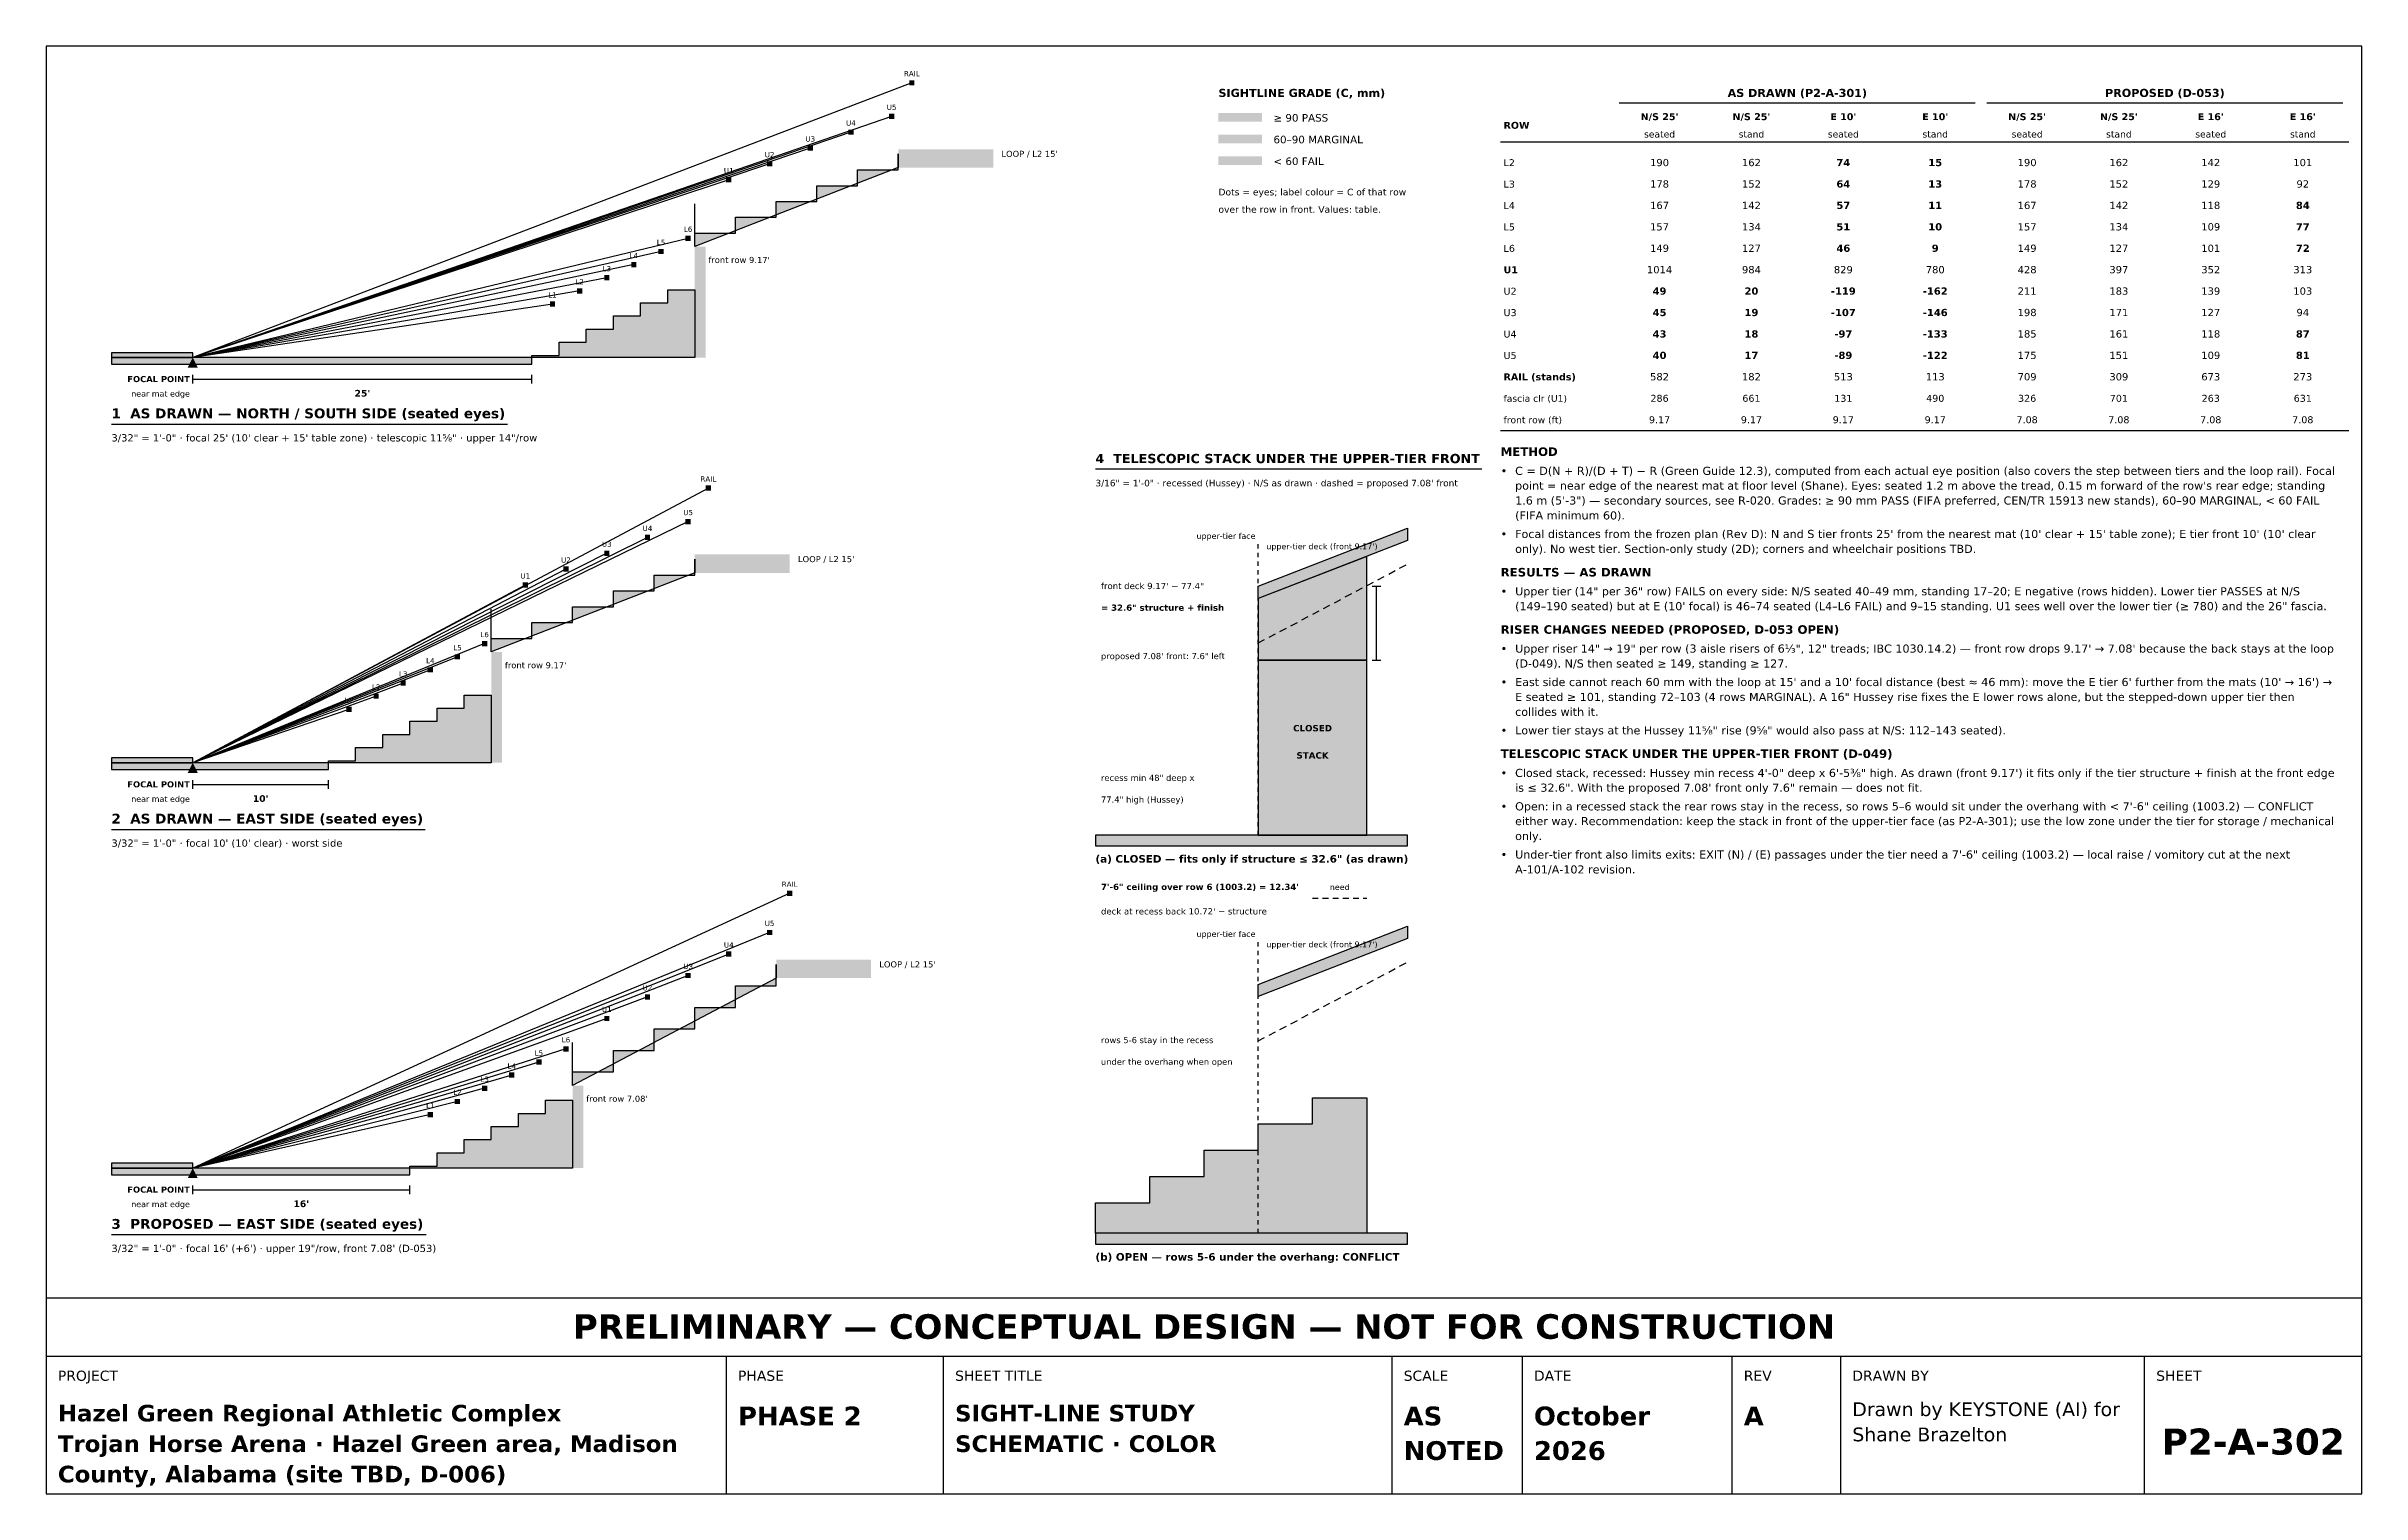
# Model space of a CAD drawing. Header units: inches. Extents: x 0.5 to 16.5, y 0.5 to 10.5.
import ezdxf
from ezdxf.enums import TextEntityAlignment as Align

# ---------------------------------------------------------------- set-up
doc = ezdxf.new("R2010")
doc.units = ezdxf.units.IN
doc.header["$MEASUREMENT"] = 0
for name, color, linetype in [('A-ANNO-TEXT', 7, 'Continuous'), ('A-SITE-CUTL', 7, 'Continuous'), ('A-SITE-FILL', 7, 'Continuous'), ('A-SITE-IDEN', 7, 'Continuous'), ('A-SITE-SLIN', 7, 'Continuous'), ('G-ANNO-TTLB', 7, 'Continuous')]:
    doc.layers.add(name, color=color, linetype=linetype)
doc.styles.add('KS-BOLD', font='DejaVuSans-Bold.ttf')
doc.styles.add('KS-REG', font='DejaVuSans.ttf')

msp = doc.modelspace()

# ---------------------------------------------------------------- hatches: boundary and pattern name
at = {"layer": 'A-SITE-CUTL', "true_color": 0xa7b3c3}
for points in [[(4.981, 9.209), (5.262, 9.209), (5.262, 9.319), (5.544, 9.319), (5.544, 9.428), (5.825, 9.428), (5.825, 9.537), (6.106, 9.537), (6.106, 9.647), (6.387, 9.647), (6.387, 9.756), (6.387, 9.662), (4.981, 9.116)], [(8.875, 6.769), (9.906, 7.17), (9.906, 7.085), (8.875, 6.684)], [(3.575, 6.409), (3.856, 6.409), (3.856, 6.519), (4.137, 6.519), (4.137, 6.628), (4.419, 6.628), (4.419, 6.737), (4.7, 6.737), (4.7, 6.847), (4.981, 6.847), (4.981, 6.956), (4.981, 6.862), (3.575, 6.316)], [(8.875, 4.019), (9.906, 4.42), (9.906, 4.335), (8.875, 3.934)], [(4.137, 3.414), (4.419, 3.414), (4.419, 3.562), (4.7, 3.562), (4.7, 3.711), (4.981, 3.711), (4.981, 3.859), (5.262, 3.859), (5.262, 4.008), (5.544, 4.008), (5.544, 4.156), (5.544, 4.062), (4.137, 3.32)]]:
    msp.add_hatch(color=7, dxfattribs=at).paths.add_polyline_path(points)
at = {"layer": 'A-SITE-CUTL', "true_color": 0x3c3c3c}
for points in [[(6.387, 9.662), (7.044, 9.662), (7.044, 9.756), (6.387, 9.756)], [(4.981, 8.35), (5.056, 8.35), (5.056, 9.116), (4.981, 9.116)], [(4.981, 6.862), (5.637, 6.862), (5.637, 6.956), (4.981, 6.956)], [(3.575, 5.55), (3.65, 5.55), (3.65, 6.316), (3.575, 6.316)], [(5.544, 4.062), (6.2, 4.062), (6.2, 4.156), (5.544, 4.156)], [(4.137, 2.75), (4.212, 2.75), (4.212, 3.32), (4.137, 3.32)]]:
    msp.add_hatch(color=7, dxfattribs=at).paths.add_polyline_path(points)
at = {"layer": 'A-SITE-CUTL', "true_color": 0xd88a8a}
for points in [[(3.856, 8.35), (3.856, 8.364), (4.044, 8.364), (4.044, 8.455), (4.231, 8.455), (4.231, 8.546), (4.419, 8.546), (4.419, 8.637), (4.606, 8.637), (4.606, 8.727), (4.794, 8.727), (4.794, 8.818), (4.981, 8.818), (4.981, 8.35)], [(2.45, 5.55), (2.45, 5.564), (2.637, 5.564), (2.637, 5.655), (2.825, 5.655), (2.825, 5.746), (3.012, 5.746), (3.012, 5.837), (3.2, 5.837), (3.2, 5.927), (3.387, 5.927), (3.387, 6.018), (3.575, 6.018), (3.575, 5.55)], [(3.012, 2.75), (3.012, 2.764), (3.2, 2.764), (3.2, 2.855), (3.387, 2.855), (3.387, 2.946), (3.575, 2.946), (3.575, 3.037), (3.762, 3.037), (3.762, 3.127), (3.95, 3.127), (3.95, 3.218), (4.137, 3.218), (4.137, 2.75)], [(7.75, 2.3), (7.75, 2.51), (8.125, 2.51), (8.125, 2.691), (8.5, 2.691), (8.5, 2.873), (8.875, 2.873), (8.875, 3.055), (9.25, 3.055), (9.25, 3.236), (9.625, 3.236), (9.625, 2.3)]]:
    msp.add_hatch(color=7, dxfattribs=at).paths.add_polyline_path(points)
at = {"layer": 'A-SITE-CUTL', "true_color": 0xb9b9b9}
msp.add_hatch(color=7, dxfattribs=at).paths.add_polyline_path([(8.875, 5.05), (9.625, 5.05), (9.625, 6.259), (8.875, 6.259)])
at = {"layer": 'A-SITE-FILL', "true_color": 0xc8693a}
for points in [[(6.387, 9.756), (7.044, 9.756), (7.044, 9.789), (6.387, 9.789)], [(4.981, 6.956), (5.637, 6.956), (5.637, 6.989), (4.981, 6.989)], [(5.544, 4.156), (6.2, 4.156), (6.2, 4.189), (5.544, 4.189)]]:
    msp.add_hatch(color=7, dxfattribs=at).paths.add_polyline_path(points)
at = {"layer": 'A-SITE-FILL', "true_color": 0xc9a227}
for points in [[(0.95, 8.35), (1.512, 8.35), (1.512, 8.383), (0.95, 8.383)], [(0.95, 5.55), (1.512, 5.55), (1.512, 5.583), (0.95, 5.583)], [(0.95, 2.75), (1.512, 2.75), (1.512, 2.783), (0.95, 2.783)]]:
    msp.add_hatch(color=7, dxfattribs=at).paths.add_polyline_path(points)
at = {"layer": 'A-SITE-FILL', "true_color": 0xd9b77e}
for points in [[(0.95, 8.303), (3.856, 8.303), (3.856, 8.35), (0.95, 8.35)], [(0.95, 5.503), (2.45, 5.503), (2.45, 5.55), (0.95, 5.55)], [(7.75, 4.975), (9.906, 4.975), (9.906, 5.05), (7.75, 5.05)], [(0.95, 2.703), (3.012, 2.703), (3.012, 2.75), (0.95, 2.75)], [(7.75, 2.225), (9.906, 2.225), (9.906, 2.3), (7.75, 2.3)]]:
    msp.add_hatch(color=7, dxfattribs=at).paths.add_polyline_path(points)
at = {"layer": 'A-SITE-FILL', "true_color": 0xf3d9a4}
msp.add_hatch(color=7, dxfattribs=at).paths.add_polyline_path([(8.875, 6.259), (9.625, 6.259), (9.625, 6.976), (8.875, 6.684)])
at = {"layer": 'A-SITE-SLIN', "true_color": 0x2b2b2b}
for points in [[(6.463, 10.23), (6.499, 10.23), (6.499, 10.266), (6.463, 10.266)], [(8.6, 9.98), (8.9, 9.98), (8.9, 10.04), (8.6, 10.04)], [(5.198, 9.56), (5.234, 9.56), (5.234, 9.596), (5.198, 9.596)], [(4.917, 9.155), (4.953, 9.155), (4.953, 9.191), (4.917, 9.191)], [(4.542, 8.974), (4.578, 8.974), (4.578, 9.01), (4.542, 9.01)], [(4.73, 9.064), (4.766, 9.064), (4.766, 9.1), (4.73, 9.1)], [(4.167, 8.792), (4.203, 8.792), (4.203, 8.828), (4.167, 8.828)], [(4.355, 8.883), (4.391, 8.883), (4.391, 8.919), (4.355, 8.919)], [(3.98, 8.701), (4.016, 8.701), (4.016, 8.737), (3.98, 8.737)], [(5.057, 7.43), (5.093, 7.43), (5.093, 7.466), (5.057, 7.466)], [(3.792, 6.76), (3.828, 6.76), (3.828, 6.796), (3.792, 6.796)], [(2.573, 5.901), (2.609, 5.901), (2.609, 5.937), (2.573, 5.937)], [(5.619, 4.63), (5.655, 4.63), (5.655, 4.666), (5.619, 4.666)], [(5.48, 4.359), (5.516, 4.359), (5.516, 4.395), (5.48, 4.395)], [(5.198, 4.21), (5.234, 4.21), (5.234, 4.246), (5.198, 4.246)], [(4.917, 4.062), (4.953, 4.062), (4.953, 4.098), (4.917, 4.098)], [(4.636, 3.914), (4.672, 3.914), (4.672, 3.95), (4.636, 3.95)], [(4.355, 3.765), (4.391, 3.765), (4.391, 3.801), (4.355, 3.801)], [(4.073, 3.555), (4.109, 3.555), (4.109, 3.591), (4.073, 3.591)], [(3.698, 3.374), (3.734, 3.374), (3.734, 3.41), (3.698, 3.41)], [(3.886, 3.464), (3.922, 3.464), (3.922, 3.5), (3.886, 3.5)], [(3.323, 3.192), (3.359, 3.192), (3.359, 3.228), (3.323, 3.228)], [(3.511, 3.283), (3.547, 3.283), (3.547, 3.319), (3.511, 3.319)], [(3.136, 3.101), (3.172, 3.101), (3.172, 3.137), (3.136, 3.137)]]:
    msp.add_hatch(color=7, dxfattribs=at).paths.add_polyline_path(points)
at = {"layer": 'A-SITE-SLIN', "true_color": 0xcc0000}
for points in [[(6.042, 9.889), (6.078, 9.889), (6.078, 9.925), (6.042, 9.925)], [(6.323, 9.998), (6.359, 9.998), (6.359, 10.034), (6.323, 10.034)], [(5.761, 9.779), (5.797, 9.779), (5.797, 9.815), (5.761, 9.815)], [(5.48, 9.67), (5.516, 9.67), (5.516, 9.706), (5.48, 9.706)], [(8.6, 9.68), (8.9, 9.68), (8.9, 9.74), (8.6, 9.74)], [(1.477, 8.28), (1.547, 8.28), (1.512, 8.35)], [(4.917, 7.198), (4.953, 7.198), (4.953, 7.234), (4.917, 7.234)], [(4.636, 7.089), (4.672, 7.089), (4.672, 7.125), (4.636, 7.125)], [(4.073, 6.87), (4.109, 6.87), (4.109, 6.906), (4.073, 6.906)], [(4.355, 6.979), (4.391, 6.979), (4.391, 7.015), (4.355, 7.015)], [(3.323, 6.264), (3.359, 6.264), (3.359, 6.3), (3.323, 6.3)], [(3.511, 6.355), (3.547, 6.355), (3.547, 6.391), (3.511, 6.391)], [(3.136, 6.174), (3.172, 6.174), (3.172, 6.21), (3.136, 6.21)], [(1.477, 5.48), (1.547, 5.48), (1.512, 5.55)], [(1.477, 2.68), (1.547, 2.68), (1.512, 2.75)]]:
    msp.add_hatch(color=7, dxfattribs=at).paths.add_polyline_path(points)
at = {"layer": 'A-SITE-SLIN', "true_color": 0xd9822b}
for points in [[(8.6, 9.83), (8.9, 9.83), (8.9, 9.89), (8.6, 9.89)], [(2.948, 6.083), (2.984, 6.083), (2.984, 6.119), (2.948, 6.119)], [(2.761, 5.992), (2.797, 5.992), (2.797, 6.028), (2.761, 6.028)]]:
    msp.add_hatch(color=7, dxfattribs=at).paths.add_polyline_path(points)

# ---------------------------------------------------------------- linework, layer by layer
at = {"layer": 'A-ANNO-TEXT'}
for p, q in [((11.37, 10.11), (13.83, 10.11)), ((13.91, 10.11), (16.37, 10.11)), ((10.55, 9.84), (16.41, 9.84)), ((0.95, 7.89), (3.688, 7.89)), ((10.55, 7.846), (16.41, 7.846)), ((7.75, 7.58), (10.419, 7.58)), ((0.95, 5.09), (3.119, 5.09)), ((0.95, 2.29), (3.124, 2.29))]:
    msp.add_line(p, q, dxfattribs=at)
at = {"layer": 'A-SITE-CUTL'}
for p, q in [((4.981, 9.209), (4.981, 9.412)), ((3.575, 6.409), (3.575, 6.612)), ((4.137, 3.414), (4.137, 3.617))]:
    msp.add_line(p, q, dxfattribs=at)
for points in [[(4.981, 9.209), (5.262, 9.209), (5.262, 9.319), (5.544, 9.319), (5.544, 9.428), (5.825, 9.428), (5.825, 9.537), (6.106, 9.537), (6.106, 9.647), (6.387, 9.647), (6.387, 9.756), (6.387, 9.662), (4.981, 9.116)], [(3.856, 8.35), (3.856, 8.364), (4.044, 8.364), (4.044, 8.455), (4.231, 8.455), (4.231, 8.546), (4.419, 8.546), (4.419, 8.637), (4.606, 8.637), (4.606, 8.727), (4.794, 8.727), (4.794, 8.818), (4.981, 8.818), (4.981, 8.35)], [(8.875, 6.769), (9.906, 7.17), (9.906, 7.085), (8.875, 6.684)], [(3.575, 6.409), (3.856, 6.409), (3.856, 6.519), (4.137, 6.519), (4.137, 6.628), (4.419, 6.628), (4.419, 6.737), (4.7, 6.737), (4.7, 6.847), (4.981, 6.847), (4.981, 6.956), (4.981, 6.862), (3.575, 6.316)], [(8.875, 5.05), (9.625, 5.05), (9.625, 6.259), (8.875, 6.259)], [(2.45, 5.55), (2.45, 5.564), (2.637, 5.564), (2.637, 5.655), (2.825, 5.655), (2.825, 5.746), (3.012, 5.746), (3.012, 5.837), (3.2, 5.837), (3.2, 5.927), (3.387, 5.927), (3.387, 6.018), (3.575, 6.018), (3.575, 5.55)], [(8.875, 4.019), (9.906, 4.42), (9.906, 4.335), (8.875, 3.934)], [(4.137, 3.414), (4.419, 3.414), (4.419, 3.562), (4.7, 3.562), (4.7, 3.711), (4.981, 3.711), (4.981, 3.859), (5.262, 3.859), (5.262, 4.008), (5.544, 4.008), (5.544, 4.156), (5.544, 4.062), (4.137, 3.32)], [(3.012, 2.75), (3.012, 2.764), (3.2, 2.764), (3.2, 2.855), (3.387, 2.855), (3.387, 2.946), (3.575, 2.946), (3.575, 3.037), (3.762, 3.037), (3.762, 3.127), (3.95, 3.127), (3.95, 3.218), (4.137, 3.218), (4.137, 2.75)], [(7.75, 2.3), (7.75, 2.51), (8.125, 2.51), (8.125, 2.691), (8.5, 2.691), (8.5, 2.873), (8.875, 2.873), (8.875, 3.055), (9.25, 3.055), (9.25, 3.236), (9.625, 3.236), (9.625, 2.3)]]:
    msp.add_lwpolyline(points, close=True, dxfattribs=at)
at = {"layer": 'A-SITE-FILL'}
for points in [[(0.95, 8.35), (1.512, 8.35), (1.512, 8.383), (0.95, 8.383)], [(0.95, 8.303), (3.856, 8.303), (3.856, 8.35), (0.95, 8.35)], [(8.875, 6.259), (9.625, 6.259), (9.625, 6.976), (8.875, 6.684)], [(0.95, 5.55), (1.512, 5.55), (1.512, 5.583), (0.95, 5.583)], [(0.95, 5.503), (2.45, 5.503), (2.45, 5.55), (0.95, 5.55)], [(7.75, 4.975), (9.906, 4.975), (9.906, 5.05), (7.75, 5.05)], [(0.95, 2.75), (1.512, 2.75), (1.512, 2.783), (0.95, 2.783)], [(0.95, 2.703), (3.012, 2.703), (3.012, 2.75), (0.95, 2.75)], [(7.75, 2.225), (9.906, 2.225), (9.906, 2.3), (7.75, 2.3)]]:
    msp.add_lwpolyline(points, close=True, dxfattribs=at)
at = {"layer": 'A-SITE-IDEN'}
for p, q in [((1.512, 8.17), (1.512, 8.23)), ((1.512, 8.2), (3.856, 8.2)), ((3.856, 8.17), (3.856, 8.23)), ((8.875, 7.03), (8.875, 7.06)), ((8.875, 6.97), (8.875, 7)), ((8.875, 6.91), (8.875, 6.94)), ((8.875, 6.85), (8.875, 6.88)), ((8.875, 6.79), (8.875, 6.82)), ((8.875, 6.73), (8.875, 6.76)), ((9.661, 6.769), (9.721, 6.769)), ((9.691, 6.259), (9.691, 6.769)), ((8.875, 6.67), (8.875, 6.7)), ((8.875, 6.61), (8.875, 6.64)), ((8.875, 6.55), (8.875, 6.58)), ((8.875, 6.49), (8.875, 6.52)), ((8.875, 6.43), (8.875, 6.46)), ((8.875, 6.37), (8.875, 6.4)), ((8.875, 6.31), (8.875, 6.34)), ((8.875, 6.25), (8.875, 6.28)), ((9.661, 6.259), (9.721, 6.259)), ((8.875, 6.19), (8.875, 6.22)), ((8.875, 6.13), (8.875, 6.16)), ((8.875, 6.07), (8.875, 6.1)), ((8.875, 6.01), (8.875, 6.04)), ((8.875, 5.95), (8.875, 5.98)), ((8.875, 5.89), (8.875, 5.92)), ((8.875, 5.83), (8.875, 5.86)), ((8.875, 5.77), (8.875, 5.8)), ((8.875, 5.71), (8.875, 5.74)), ((8.875, 5.65), (8.875, 5.68)), ((8.875, 5.59), (8.875, 5.62)), ((8.875, 5.53), (8.875, 5.56)), ((8.875, 5.47), (8.875, 5.5)), ((1.512, 5.37), (1.512, 5.43)), ((1.512, 5.4), (2.45, 5.4)), ((2.45, 5.37), (2.45, 5.43)), ((8.875, 5.41), (8.875, 5.44)), ((8.875, 5.35), (8.875, 5.38)), ((8.875, 5.29), (8.875, 5.32)), ((8.875, 5.23), (8.875, 5.26)), ((8.875, 5.17), (8.875, 5.2)), ((8.875, 5.11), (8.875, 5.14)), ((8.875, 5.05), (8.875, 5.08)), ((8.875, 4.28), (8.875, 4.31)), ((8.875, 4.22), (8.875, 4.25)), ((8.875, 4.16), (8.875, 4.19)), ((8.875, 4.1), (8.875, 4.13)), ((8.875, 4.04), (8.875, 4.07)), ((8.875, 3.98), (8.875, 4.01)), ((8.875, 3.92), (8.875, 3.95)), ((8.875, 3.86), (8.875, 3.89)), ((8.875, 3.8), (8.875, 3.83)), ((8.875, 3.74), (8.875, 3.77)), ((8.875, 3.68), (8.875, 3.71)), ((8.875, 3.62), (8.875, 3.65)), ((8.875, 3.56), (8.875, 3.59)), ((8.875, 3.5), (8.875, 3.53)), ((8.875, 3.44), (8.875, 3.47)), ((8.875, 3.38), (8.875, 3.41)), ((8.875, 3.32), (8.875, 3.35)), ((8.875, 3.26), (8.875, 3.29)), ((8.875, 3.2), (8.875, 3.23)), ((8.875, 3.14), (8.875, 3.17)), ((8.875, 3.08), (8.875, 3.11)), ((8.875, 3.02), (8.875, 3.05)), ((8.875, 2.96), (8.875, 2.99)), ((8.875, 2.9), (8.875, 2.93)), ((8.875, 2.84), (8.875, 2.87)), ((8.875, 2.78), (8.875, 2.81)), ((8.875, 2.72), (8.875, 2.75)), ((1.512, 2.57), (1.512, 2.63)), ((1.512, 2.6), (3.012, 2.6)), ((3.012, 2.57), (3.012, 2.63)), ((8.875, 2.66), (8.875, 2.69)), ((8.875, 2.6), (8.875, 2.63)), ((8.875, 2.54), (8.875, 2.57)), ((8.875, 2.48), (8.875, 2.51)), ((8.875, 2.42), (8.875, 2.45)), ((8.875, 2.36), (8.875, 2.39)), ((8.875, 2.3), (8.875, 2.33))]:
    msp.add_line(p, q, dxfattribs=at)
at = {"layer": 'A-SITE-SLIN'}
for p, q in [((6.481, 10.248), (1.512, 8.35)), ((6.341, 10.016), (1.512, 8.35)), ((6.06, 9.907), (1.512, 8.35)), ((5.779, 9.797), (1.512, 8.35)), ((5.498, 9.688), (1.512, 8.35)), ((5.216, 9.578), (1.512, 8.35)), ((4.935, 9.173), (1.512, 8.35)), ((4.748, 9.082), (1.512, 8.35)), ((4.56, 8.992), (1.512, 8.35)), ((4.373, 8.901), (1.512, 8.35)), ((4.185, 8.81), (1.512, 8.35)), ((3.998, 8.719), (1.512, 8.35)), ((5.075, 7.448), (1.512, 5.55)), ((4.935, 7.216), (1.512, 5.55)), ((4.654, 7.107), (1.512, 5.55)), ((4.373, 6.997), (1.512, 5.55)), ((4.091, 6.888), (1.512, 5.55)), ((9.852, 6.894), (9.896, 6.917)), ((3.81, 6.778), (1.512, 5.55)), ((9.552, 6.735), (9.596, 6.759)), ((9.627, 6.775), (9.671, 6.798)), ((9.702, 6.815), (9.746, 6.838)), ((9.777, 6.854), (9.821, 6.878)), ((9.176, 6.537), (9.22, 6.56)), ((9.251, 6.577), (9.295, 6.6)), ((9.326, 6.616), (9.37, 6.64)), ((9.401, 6.656), (9.445, 6.679)), ((9.476, 6.696), (9.521, 6.719)), ((8.875, 6.378), (8.919, 6.401)), ((8.95, 6.418), (8.994, 6.441)), ((9.025, 6.457), (9.07, 6.481)), ((9.101, 6.497), (9.145, 6.52)), ((3.529, 6.373), (1.512, 5.55)), ((3.341, 6.282), (1.512, 5.55)), ((3.154, 6.192), (1.512, 5.55)), ((2.966, 6.101), (1.512, 5.55)), ((2.779, 6.01), (1.512, 5.55)), ((2.591, 5.919), (1.512, 5.55)), ((5.637, 4.648), (1.512, 2.75)), ((9.25, 4.614), (9.29, 4.614)), ((9.32, 4.614), (9.36, 4.614)), ((9.39, 4.614), (9.43, 4.614)), ((9.46, 4.614), (9.5, 4.614)), ((9.53, 4.614), (9.57, 4.614)), ((9.6, 4.614), (9.625, 4.614)), ((5.498, 4.377), (1.512, 2.75)), ((5.216, 4.228), (1.512, 2.75)), ((9.852, 4.144), (9.896, 4.167)), ((4.935, 4.08), (1.512, 2.75)), ((9.552, 3.985), (9.596, 4.009)), ((9.627, 4.025), (9.671, 4.048)), ((9.702, 4.065), (9.746, 4.088)), ((9.777, 4.104), (9.821, 4.128)), ((4.654, 3.932), (1.512, 2.75)), ((9.251, 3.827), (9.295, 3.85)), ((9.326, 3.866), (9.37, 3.89)), ((9.401, 3.906), (9.445, 3.929)), ((9.476, 3.946), (9.521, 3.969)), ((4.373, 3.783), (1.512, 2.75)), ((8.95, 3.668), (8.994, 3.691)), ((9.025, 3.707), (9.07, 3.731)), ((9.101, 3.747), (9.145, 3.77)), ((9.176, 3.787), (9.22, 3.81)), ((4.091, 3.573), (1.512, 2.75)), ((8.875, 3.628), (8.919, 3.651)), ((3.904, 3.482), (1.512, 2.75)), ((3.716, 3.392), (1.512, 2.75)), ((3.529, 3.301), (1.512, 2.75)), ((3.341, 3.21), (1.512, 2.75)), ((3.154, 3.119), (1.512, 2.75))]:
    msp.add_line(p, q, dxfattribs=at)
at = {"layer": 'G-ANNO-TTLB'}
for p, q in [((0.5, 1.45), (16.5, 1.45)), ((5.2, 0.5), (5.2, 1.45)), ((6.7, 0.5), (6.7, 1.45)), ((9.8, 0.5), (9.8, 1.45)), ((10.7, 0.5), (10.7, 1.45)), ((12.15, 0.5), (12.15, 1.45)), ((12.9, 0.5), (12.9, 1.45)), ((15, 0.5), (15, 1.45))]:
    msp.add_line(p, q, dxfattribs=at)
for points in [[(0.5, 0.5), (16.5, 0.5), (16.5, 10.5), (0.5, 10.5)], [(0.5, 1.45), (16.5, 1.45), (16.5, 1.85), (0.5, 1.85)]]:
    msp.add_lwpolyline(points, close=True, dxfattribs=at)

# ---------------------------------------------------------------- texts
at = {"layer": 'A-ANNO-TEXT'}
for s, height, style, p in [('SIGHTLINE GRADE (C, mm)', 0.056, 'KS-BOLD', (8.6, 10.15)), ('≥ 90 PASS', 0.052, 'KS-REG', (8.98, 9.98)), ('ROW', 0.048, 'KS-BOLD', (10.57, 9.93)), ('60–90 MARGINAL', 0.052, 'KS-REG', (8.98, 9.83)), ('< 60 FAIL', 0.052, 'KS-REG', (8.98, 9.68)), ('L2', 0.048, 'KS-REG', (10.57, 9.672)), ('Dots = eyes; label colour = C of that row', 0.046, 'KS-REG', (8.6, 9.47)), ('L3', 0.048, 'KS-REG', (10.57, 9.524)), ('over the row in front. Values: table.', 0.046, 'KS-REG', (8.6, 9.35)), ('L4', 0.048, 'KS-REG', (10.57, 9.376)), ('L5', 0.048, 'KS-REG', (10.57, 9.228)), ('L6', 0.048, 'KS-REG', (10.57, 9.08)), ('U1', 0.048, 'KS-BOLD', (10.57, 8.932)), ('U2', 0.048, 'KS-REG', (10.57, 8.784)), ('U3', 0.048, 'KS-REG', (10.57, 8.636)), ('U4', 0.048, 'KS-REG', (10.57, 8.488)), ('U5', 0.048, 'KS-REG', (10.57, 8.34)), ('RAIL (stands)', 0.048, 'KS-BOLD', (10.57, 8.192)), ('fascia clr (U1)', 0.046, 'KS-REG', (10.57, 8.044)), ('front row (ft)', 0.046, 'KS-REG', (10.57, 7.896)), ('4  TELESCOPIC STACK UNDER THE UPPER-TIER FRONT', 0.064, 'KS-BOLD', (7.75, 7.62)), ('METHOD', 0.059, 'KS-BOLD', (10.55, 7.67)), ('•', 0.056, 'KS-REG', (10.55, 7.539)), ('C = D(N + R)/(D + T) − R (Green Guide 12.3), computed from each actual eye position (also covers the step between tiers and the loop rail). Focal', 0.056, 'KS-REG', (10.65, 7.539)), ('3/16" = 1\'-0" · recessed (Hussey) · N/S as drawn · dashed = proposed 7.08\' front', 0.045, 'KS-REG', (7.75, 7.46)), ("point = near edge of the nearest mat at floor level (Shane). Eyes: seated 1.2 m above the tread, 0.15 m forward of the row's rear edge; standing", 0.056, 'KS-REG', (10.65, 7.437)), ('1.6 m (5\'-3") — secondary sources, see R-020. Grades: ≥ 90 mm PASS (FIFA preferred, CEN/TR 15913 new stands), 60–90 MARGINAL, < 60 FAIL', 0.056, 'KS-REG', (10.65, 7.334)), ('(FIFA minimum 60).', 0.056, 'KS-REG', (10.65, 7.231)), ("upper-tier deck (front 9.17')", 0.04, 'KS-REG', (8.931, 7.025)), ('•', 0.056, 'KS-REG', (10.55, 7.103)), ('only). No west tier. Section-only study (2D); corners and wheelchair positions TBD.', 0.056, 'KS-REG', (10.65, 7)), ("Focal distances from the frozen plan (Rev D): N and S tier fronts 25' from the nearest mat (10' clear + 15' table zone); E tier front 10' (10' clear", 0.056, 'KS-REG', (10.65, 7.103)), ('RESULTS — AS DRAWN', 0.059, 'KS-BOLD', (10.55, 6.837)), ('front deck 9.17\' − 77.4"', 0.043, 'KS-REG', (7.788, 6.75)), ('•', 0.056, 'KS-REG', (10.55, 6.707)), ('Upper tier (14" per 36" row) FAILS on every side: N/S seated 40–49 mm, standing 17–20; E negative (rows hidden). Lower tier PASSES at N/S', 0.056, 'KS-REG', (10.65, 6.707)), ('= 32.6" structure + finish', 0.043, 'KS-BOLD', (7.788, 6.6)), ('(149–190 seated) but at E (10\' focal) is 46–74 seated (L4–L6 FAIL) and 9–15 standing. U1 sees well over the lower tier (≥ 780) and the 26" fascia.', 0.056, 'KS-REG', (10.65, 6.604)), ('RISER CHANGES NEEDED (PROPOSED, D-053 OPEN)', 0.059, 'KS-BOLD', (10.55, 6.441)), ('proposed 7.08\' front: 7.6" left', 0.042, 'KS-REG', (7.788, 6.266)), ('•', 0.056, 'KS-REG', (10.55, 6.311)), ('Upper riser 14" → 19" per row (3 aisle risers of 6⅓", 12" treads; IBC 1030.14.2) — front row drops 9.17\' → 7.08\' because the back stays at the loop', 0.056, 'KS-REG', (10.65, 6.311)), ('(D-049). N/S then seated ≥ 149, standing ≥ 127.', 0.056, 'KS-REG', (10.65, 6.208)), ('•', 0.056, 'KS-REG', (10.55, 6.08)), ("East side cannot reach 60 mm with the loop at 15' and a 10' focal distance (best ≈ 46 mm): move the E tier 6' further from the mats (10' → 16') →", 0.056, 'KS-REG', (10.65, 6.08)), ('collides with it.', 0.056, 'KS-REG', (10.65, 5.874)), ('E seated ≥ 101, standing 72–103 (4 rows MARGINAL). A 16" Hussey rise fixes the E lower rows alone, but the stepped-down upper tier then', 0.056, 'KS-REG', (10.65, 5.977)), ('•', 0.056, 'KS-REG', (10.55, 5.746)), ('Lower tier stays at the Hussey 11⅝" rise (9⅝" would also pass at N/S: 112–143 seated).', 0.056, 'KS-REG', (10.65, 5.746)), ('TELESCOPIC STACK UNDER THE UPPER-TIER FRONT (D-049)', 0.059, 'KS-BOLD', (10.55, 5.583)), ('recess min 48" deep x', 0.042, 'KS-REG', (7.788, 5.425)), ('•', 0.056, 'KS-REG', (10.55, 5.452)), ('Closed stack, recessed: Hussey min recess 4\'-0" deep x 6\'-5⅜" high. As drawn (front 9.17\') it fits only if the tier structure + finish at the front edge', 0.056, 'KS-REG', (10.65, 5.452)), ('77.4" high (Hussey)', 0.042, 'KS-REG', (7.788, 5.275)), ('is ≤ 32.6". With the proposed 7.08\' front only 7.6" remain — does not fit.', 0.056, 'KS-REG', (10.65, 5.35)), ('•', 0.056, 'KS-REG', (10.55, 5.221)), ('Open: in a recessed stack the rear rows stay in the recess, so rows 5–6 would sit under the overhang with < 7\'-6" ceiling (1003.2) — CONFLICT', 0.056, 'KS-REG', (10.65, 5.221)), ('either way. Recommendation: keep the stack in front of the upper-tier face (as P2-A-301); use the low zone under the tier for storage / mechanical', 0.056, 'KS-REG', (10.65, 5.119)), ('only.', 0.056, 'KS-REG', (10.65, 5.016)), ('(a) CLOSED — fits only if structure ≤ 32.6" (as drawn)', 0.052, 'KS-BOLD', (7.75, 4.86)), ('•', 0.056, 'KS-REG', (10.55, 4.888)), ('A-101/A-102 revision.', 0.056, 'KS-REG', (10.65, 4.785)), ('Under-tier front also limits exits: EXIT (N) / (E) passages under the tier need a 7\'-6" ceiling (1003.2) — local raise / vomitory cut at the next', 0.056, 'KS-REG', (10.65, 4.888)), ('7\'-6" ceiling over row 6 (1003.2) = 12.34\'', 0.043, 'KS-BOLD', (7.788, 4.671)), ("deck at recess back 10.72' − structure", 0.043, 'KS-REG', (7.788, 4.502)), ("upper-tier deck (front 9.17')", 0.04, 'KS-REG', (8.931, 4.275)), ('rows 5-6 stay in the recess', 0.042, 'KS-REG', (7.788, 3.613)), ('under the overhang when open', 0.042, 'KS-REG', (7.788, 3.463)), ('(b) OPEN — rows 5-6 under the overhang: CONFLICT', 0.052, 'KS-BOLD', (7.75, 2.11))]:
    msp.add_text(s, height=height, dxfattribs=dict(at, style=style)).set_placement(p)
for s, height, style, p in [('AS DRAWN (P2-A-301)', 0.056, 'KS-BOLD', (12.6, 10.15)), ('PROPOSED (D-053)', 0.056, 'KS-BOLD', (15.14, 10.15)), ("N/S 25'", 0.048, 'KS-BOLD', (11.648, 9.99)), ("N/S 25'", 0.048, 'KS-BOLD', (12.283, 9.99)), ("E 10'", 0.048, 'KS-BOLD', (12.918, 9.99)), ("E 10'", 0.048, 'KS-BOLD', (13.553, 9.99)), ("N/S 25'", 0.048, 'KS-BOLD', (14.188, 9.99)), ("N/S 25'", 0.048, 'KS-BOLD', (14.822, 9.99)), ("E 16'", 0.048, 'KS-BOLD', (15.457, 9.99)), ("E 16'", 0.048, 'KS-BOLD', (16.093, 9.99)), ('seated', 0.046, 'KS-REG', (11.648, 9.87)), ('stand', 0.046, 'KS-REG', (12.283, 9.87)), ('seated', 0.046, 'KS-REG', (12.918, 9.87)), ('stand', 0.046, 'KS-REG', (13.553, 9.87)), ('seated', 0.046, 'KS-REG', (14.188, 9.87)), ('stand', 0.046, 'KS-REG', (14.822, 9.87)), ('seated', 0.046, 'KS-REG', (15.457, 9.87)), ('stand', 0.046, 'KS-REG', (16.093, 9.87)), ('190', 0.05, 'KS-REG', (11.648, 9.672)), ('162', 0.05, 'KS-REG', (12.283, 9.672)), ('74', 0.05, 'KS-BOLD', (12.918, 9.672)), ('15', 0.05, 'KS-BOLD', (13.553, 9.672)), ('190', 0.05, 'KS-REG', (14.188, 9.672)), ('162', 0.05, 'KS-REG', (14.822, 9.672)), ('142', 0.05, 'KS-REG', (15.457, 9.672)), ('101', 0.05, 'KS-REG', (16.093, 9.672)), ('178', 0.05, 'KS-REG', (11.648, 9.524)), ('152', 0.05, 'KS-REG', (12.283, 9.524)), ('64', 0.05, 'KS-BOLD', (12.918, 9.524)), ('13', 0.05, 'KS-BOLD', (13.553, 9.524)), ('178', 0.05, 'KS-REG', (14.188, 9.524)), ('152', 0.05, 'KS-REG', (14.822, 9.524)), ('129', 0.05, 'KS-REG', (15.457, 9.524)), ('92', 0.05, 'KS-REG', (16.093, 9.524)), ('167', 0.05, 'KS-REG', (11.648, 9.376)), ('142', 0.05, 'KS-REG', (12.283, 9.376)), ('57', 0.05, 'KS-BOLD', (12.918, 9.376)), ('11', 0.05, 'KS-BOLD', (13.553, 9.376)), ('167', 0.05, 'KS-REG', (14.188, 9.376)), ('142', 0.05, 'KS-REG', (14.822, 9.376)), ('118', 0.05, 'KS-REG', (15.457, 9.376)), ('84', 0.05, 'KS-BOLD', (16.093, 9.376)), ('157', 0.05, 'KS-REG', (11.648, 9.228)), ('149', 0.05, 'KS-REG', (11.648, 9.08)), ('134', 0.05, 'KS-REG', (12.283, 9.228)), ('127', 0.05, 'KS-REG', (12.283, 9.08)), ('46', 0.05, 'KS-BOLD', (12.918, 9.08)), ('51', 0.05, 'KS-BOLD', (12.918, 9.228)), ('10', 0.05, 'KS-BOLD', (13.553, 9.228)), ('9', 0.05, 'KS-BOLD', (13.553, 9.08)), ('157', 0.05, 'KS-REG', (14.188, 9.228)), ('149', 0.05, 'KS-REG', (14.188, 9.08)), ('134', 0.05, 'KS-REG', (14.822, 9.228)), ('127', 0.05, 'KS-REG', (14.822, 9.08)), ('109', 0.05, 'KS-REG', (15.457, 9.228)), ('101', 0.05, 'KS-REG', (15.457, 9.08)), ('77', 0.05, 'KS-BOLD', (16.093, 9.228)), ('72', 0.05, 'KS-BOLD', (16.093, 9.08)), ('1014', 0.05, 'KS-REG', (11.648, 8.932)), ('984', 0.05, 'KS-REG', (12.283, 8.932)), ('829', 0.05, 'KS-REG', (12.918, 8.932)), ('780', 0.05, 'KS-REG', (13.553, 8.932)), ('428', 0.05, 'KS-REG', (14.188, 8.932)), ('397', 0.05, 'KS-REG', (14.822, 8.932)), ('352', 0.05, 'KS-REG', (15.457, 8.932)), ('313', 0.05, 'KS-REG', (16.093, 8.932)), ('49', 0.05, 'KS-BOLD', (11.648, 8.784)), ('20', 0.05, 'KS-BOLD', (12.283, 8.784)), ('-119', 0.05, 'KS-BOLD', (12.918, 8.784)), ('-162', 0.05, 'KS-BOLD', (13.553, 8.784)), ('211', 0.05, 'KS-REG', (14.188, 8.784)), ('183', 0.05, 'KS-REG', (14.822, 8.784)), ('139', 0.05, 'KS-REG', (15.457, 8.784)), ('103', 0.05, 'KS-REG', (16.093, 8.784)), ('45', 0.05, 'KS-BOLD', (11.648, 8.636)), ('19', 0.05, 'KS-BOLD', (12.283, 8.636)), ('-107', 0.05, 'KS-BOLD', (12.918, 8.636)), ('-146', 0.05, 'KS-BOLD', (13.553, 8.636)), ('198', 0.05, 'KS-REG', (14.188, 8.636)), ('171', 0.05, 'KS-REG', (14.822, 8.636)), ('127', 0.05, 'KS-REG', (15.457, 8.636)), ('94', 0.05, 'KS-REG', (16.093, 8.636)), ('43', 0.05, 'KS-BOLD', (11.648, 8.488)), ('18', 0.05, 'KS-BOLD', (12.283, 8.488)), ('-97', 0.05, 'KS-BOLD', (12.918, 8.488)), ('-133', 0.05, 'KS-BOLD', (13.553, 8.488)), ('185', 0.05, 'KS-REG', (14.188, 8.488)), ('161', 0.05, 'KS-REG', (14.822, 8.488)), ('118', 0.05, 'KS-REG', (15.457, 8.488)), ('87', 0.05, 'KS-BOLD', (16.093, 8.488)), ('40', 0.05, 'KS-BOLD', (11.648, 8.34)), ('17', 0.05, 'KS-BOLD', (12.283, 8.34)), ('-89', 0.05, 'KS-BOLD', (12.918, 8.34)), ('-122', 0.05, 'KS-BOLD', (13.553, 8.34)), ('175', 0.05, 'KS-REG', (14.188, 8.34)), ('151', 0.05, 'KS-REG', (14.822, 8.34)), ('109', 0.05, 'KS-REG', (15.457, 8.34)), ('81', 0.05, 'KS-BOLD', (16.093, 8.34)), ('582', 0.05, 'KS-REG', (11.648, 8.192)), ('182', 0.05, 'KS-REG', (12.283, 8.192)), ('513', 0.05, 'KS-REG', (12.918, 8.192)), ('113', 0.05, 'KS-REG', (13.553, 8.192)), ('709', 0.05, 'KS-REG', (14.188, 8.192)), ('309', 0.05, 'KS-REG', (14.822, 8.192)), ('673', 0.05, 'KS-REG', (15.457, 8.192)), ('273', 0.05, 'KS-REG', (16.093, 8.192)), ('286', 0.048, 'KS-REG', (11.648, 8.044)), ('661', 0.048, 'KS-REG', (12.283, 8.044)), ('131', 0.048, 'KS-REG', (12.918, 8.044)), ('490', 0.048, 'KS-REG', (13.553, 8.044)), ('326', 0.048, 'KS-REG', (14.188, 8.044)), ('701', 0.048, 'KS-REG', (14.822, 8.044)), ('263', 0.048, 'KS-REG', (15.457, 8.044)), ('631', 0.048, 'KS-REG', (16.093, 8.044)), ('9.17', 0.048, 'KS-REG', (11.648, 7.896)), ('9.17', 0.048, 'KS-REG', (12.283, 7.896)), ('9.17', 0.048, 'KS-REG', (12.918, 7.896)), ('9.17', 0.048, 'KS-REG', (13.553, 7.896)), ('7.08', 0.048, 'KS-REG', (14.188, 7.896)), ('7.08', 0.048, 'KS-REG', (14.822, 7.896)), ('7.08', 0.048, 'KS-REG', (15.457, 7.896)), ('7.08', 0.048, 'KS-REG', (16.093, 7.896)), ('CLOSED', 0.044, 'KS-BOLD', (9.25, 5.767)), ('STACK', 0.044, 'KS-BOLD', (9.25, 5.579)), ('need', 0.04, 'KS-REG', (9.438, 4.671))]:
    msp.add_text(s, height=height, dxfattribs=dict(at, style=style)).set_placement(p, align=Align.CENTER)
at = {"layer": 'A-ANNO-TEXT', "style": 'KS-REG'}
for p in [(8.856, 7.097), (8.856, 4.347)]:
    msp.add_text('upper-tier face', height=0.04, dxfattribs=at).set_placement(p, align=Align.RIGHT)
at = {"layer": 'A-SITE-IDEN'}
for s, height, style, p in [('RAIL', 0.036, 'KS-REG', (6.481, 10.293)), ('U5', 0.036, 'KS-REG', (6.341, 10.061)), ('U4', 0.036, 'KS-REG', (6.06, 9.952)), ('U2', 0.036, 'KS-REG', (5.498, 9.733)), ('U3', 0.036, 'KS-REG', (5.779, 9.842)), ('U1', 0.036, 'KS-REG', (5.216, 9.623)), ('L5', 0.036, 'KS-REG', (4.748, 9.127)), ('L6', 0.036, 'KS-REG', (4.935, 9.218)), ('L3', 0.036, 'KS-REG', (4.373, 8.946)), ('L4', 0.036, 'KS-REG', (4.56, 9.037)), ('L1', 0.036, 'KS-REG', (3.998, 8.764)), ('L2', 0.036, 'KS-REG', (4.185, 8.855)), ("25'", 0.046, 'KS-BOLD', (2.684, 8.08)), ('RAIL', 0.036, 'KS-REG', (5.075, 7.493)), ('U5', 0.036, 'KS-REG', (4.935, 7.261)), ('U3', 0.036, 'KS-REG', (4.373, 7.042)), ('U4', 0.036, 'KS-REG', (4.654, 7.152)), ('U2', 0.036, 'KS-REG', (4.091, 6.933)), ('U1', 0.036, 'KS-REG', (3.81, 6.823)), ('L6', 0.036, 'KS-REG', (3.529, 6.418)), ('L4', 0.036, 'KS-REG', (3.154, 6.237)), ('L5', 0.036, 'KS-REG', (3.341, 6.327)), ('L2', 0.036, 'KS-REG', (2.779, 6.055)), ('L3', 0.036, 'KS-REG', (2.966, 6.146)), ('L1', 0.036, 'KS-REG', (2.591, 5.964)), ("10'", 0.046, 'KS-BOLD', (1.981, 5.28)), ('RAIL', 0.036, 'KS-REG', (5.637, 4.693)), ('U5', 0.036, 'KS-REG', (5.498, 4.422)), ('U3', 0.036, 'KS-REG', (4.935, 4.125)), ('U4', 0.036, 'KS-REG', (5.216, 4.273)), ('U2', 0.036, 'KS-REG', (4.654, 3.977)), ('U1', 0.036, 'KS-REG', (4.373, 3.828)), ('L5', 0.036, 'KS-REG', (3.904, 3.527)), ('L6', 0.036, 'KS-REG', (4.091, 3.618)), ('L3', 0.036, 'KS-REG', (3.529, 3.346)), ('L4', 0.036, 'KS-REG', (3.716, 3.437)), ('L1', 0.036, 'KS-REG', (3.154, 3.164)), ('L2', 0.036, 'KS-REG', (3.341, 3.255)), ("16'", 0.046, 'KS-BOLD', (2.262, 2.48))]:
    msp.add_text(s, height=height, dxfattribs=dict(at, style=style)).set_placement(p, align=Align.CENTER)
for s, height, style, p in [("LOOP / L2 15'", 0.042, 'KS-REG', (7.1, 9.736)), ("front row 9.17'", 0.042, 'KS-REG', (5.075, 9.003)), ('1  AS DRAWN — NORTH / SOUTH SIDE (seated eyes)', 0.068, 'KS-BOLD', (0.95, 7.93)), ('3/32" = 1\'-0" · focal 25\' (10\' clear + 15\' table zone) · telescopic 11⅝" · upper 14"/row', 0.05, 'KS-REG', (0.95, 7.77)), ("LOOP / L2 15'", 0.042, 'KS-REG', (5.694, 6.936)), ("front row 9.17'", 0.042, 'KS-REG', (3.669, 6.203)), ('2  AS DRAWN — EAST SIDE (seated eyes)', 0.068, 'KS-BOLD', (0.95, 5.13)), ('3/32" = 1\'-0" · focal 10\' (10\' clear) · worst side', 0.05, 'KS-REG', (0.95, 4.97)), ("LOOP / L2 15'", 0.042, 'KS-REG', (6.256, 4.136)), ("front row 7.08'", 0.042, 'KS-REG', (4.231, 3.208)), ('3  PROPOSED — EAST SIDE (seated eyes)', 0.068, 'KS-BOLD', (0.95, 2.33)), ('3/32" = 1\'-0" · focal 16\' (+6\') · upper 19"/row, front 7.08\' (D-053)', 0.05, 'KS-REG', (0.95, 2.17))]:
    msp.add_text(s, height=height, dxfattribs=dict(at, style=style)).set_placement(p)
for s, height, style, p in [('FOCAL POINT', 0.042, 'KS-BOLD', (1.492, 8.18)), ('near mat edge', 0.04, 'KS-REG', (1.492, 8.08)), ('FOCAL POINT', 0.042, 'KS-BOLD', (1.492, 5.38)), ('near mat edge', 0.04, 'KS-REG', (1.492, 5.28)), ('FOCAL POINT', 0.042, 'KS-BOLD', (1.492, 2.58)), ('near mat edge', 0.04, 'KS-REG', (1.492, 2.48))]:
    msp.add_text(s, height=height, dxfattribs=dict(at, style=style)).set_placement(p, align=Align.RIGHT)
at = {"layer": 'G-ANNO-TTLB', "style": 'KS-BOLD'}
for s, height, p in [('PRELIMINARY — CONCEPTUAL DESIGN — NOT FOR CONSTRUCTION', 0.17, (8.5, 1.57)), ('P2-A-302', 0.18, (15.75, 0.77))]:
    msp.add_text(s, height=height, dxfattribs=at).set_placement(p, align=Align.CENTER)
at = {"layer": 'G-ANNO-TTLB'}
for s, height, style, p in [('PROJECT', 0.07, 'KS-REG', (0.58, 1.28)), ('PHASE', 0.07, 'KS-REG', (5.28, 1.28)), ('SHEET TITLE', 0.07, 'KS-REG', (6.78, 1.28)), ('SCALE', 0.07, 'KS-REG', (9.88, 1.28)), ('DATE', 0.07, 'KS-REG', (10.78, 1.28)), ('REV', 0.07, 'KS-REG', (12.23, 1.28)), ('DRAWN BY', 0.07, 'KS-REG', (12.98, 1.28)), ('SHEET', 0.07, 'KS-REG', (15.08, 1.28)), ('Drawn by KEYSTONE (AI) for', 0.095, 'KS-REG', (12.98, 1.036)), ('Hazel Green Regional Athletic Complex', 0.115, 'KS-BOLD', (0.58, 0.999)), ('PHASE 2', 0.13, 'KS-BOLD', (5.28, 0.972)), ('SIGHT-LINE STUDY', 0.115, 'KS-BOLD', (6.78, 0.999)), ('AS', 0.13, 'KS-BOLD', (9.88, 0.972)), ('October', 0.13, 'KS-BOLD', (10.78, 0.972)), ('A', 0.13, 'KS-BOLD', (12.23, 0.972)), ('Shane Brazelton', 0.095, 'KS-REG', (12.98, 0.862)), ('Trojan Horse Arena · Hazel Green area, Madison', 0.115, 'KS-BOLD', (0.58, 0.788)), ('SCHEMATIC · COLOR', 0.115, 'KS-BOLD', (6.78, 0.788)), ('NOTED', 0.13, 'KS-BOLD', (9.88, 0.733)), ('2026', 0.13, 'KS-BOLD', (10.78, 0.733)), ('County, Alabama (site TBD, D-006)', 0.115, 'KS-BOLD', (0.58, 0.578))]:
    msp.add_text(s, height=height, dxfattribs=dict(at, style=style)).set_placement(p)

doc.saveas('drawing.dxf')
